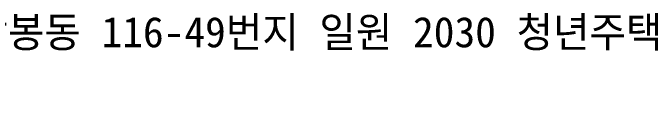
# Model space of a CAD drawing. Header units: millimetres. Extents: x 840000 to 1054178, y 0 to 59400.
# Drawn here: x 947089 to 1054178, y 39638 to 54337 of the extents above; entities that cross this region are included whole.
import ezdxf
from ezdxf.enums import TextEntityAlignment as Align

# ---------------------------------------------------------------- set-up
doc = ezdxf.new("R2018")
doc.units = ezdxf.units.MM
doc.header["$LTSCALE"] = 100
doc.layers.add('X - SHEET$0$AA-BORD-TEXT', color=3, linetype='Continuous')
doc.styles.get("Standard").update_dxf_attribs({"font": 'Dotum.ttf'})
doc.styles.add('X - SHEET$0$HAUD01', font='Dotum.ttf')

# ---------------------------------------------------------------- blocks, each defined once
blk = doc.blocks.new('X - SHEET$0$HAUDsheetV')
at = {"layer": 'X - SHEET$0$AA-BORD-TEXT', "color": 3, "style": 'X - SHEET$0$HAUD01'}
for tag, p in [('PJCode', (786, 567.9)), ('작성자', (786.1, 194.8)), ('검토자', (786.1, 181.8)), ('최종검토자', (786.1, 168.8)), ('승인자', (786.1, 155.8)), ('일자', (786.8, 144)), ('개정번호', (812, 65.9))]:
    blk.add_attdef(tag, text='', height=3, dxfattribs=at).set_placement(p, align=Align.MIDDLE_CENTER)
at = {"layer": 'X - SHEET$0$AA-BORD-TEXT', "color": 3, "lineweight": 30, "flags": 104}
blk.add_attdef('PJTitle', text='', height=4, dxfattribs=at).set_placement((787.2, 536.6), align=Align.MIDDLE_CENTER)
blk = doc.blocks.new('X - SHEET')
ref = blk.add_blockref('X - SHEET$0$HAUDsheetV', (-100, 0), dxfattribs=dict(xscale=100, yscale=100, zscale=100))
lines = blk.add_mtext('중랑구 상봉동 116-49번지 일원 2030 청년주택 \\P신축공사', dxfattribs={"layer": 'X - SHEET$0$AA-BORD-TEXT', "color": 3, "insert": (78625, 53662), "char_height": 5056.52, "attachment_point": 1})
ref.add_attrib('PJTitle', '', (78625, 53662), dxfattribs={"flags": 104}).embed_mtext(lines)

msp = doc.modelspace()

# ---------------------------------------------------------------- block references
msp.add_blockref('X - SHEET', (840000, 0))

doc.saveas('drawing.dxf')
